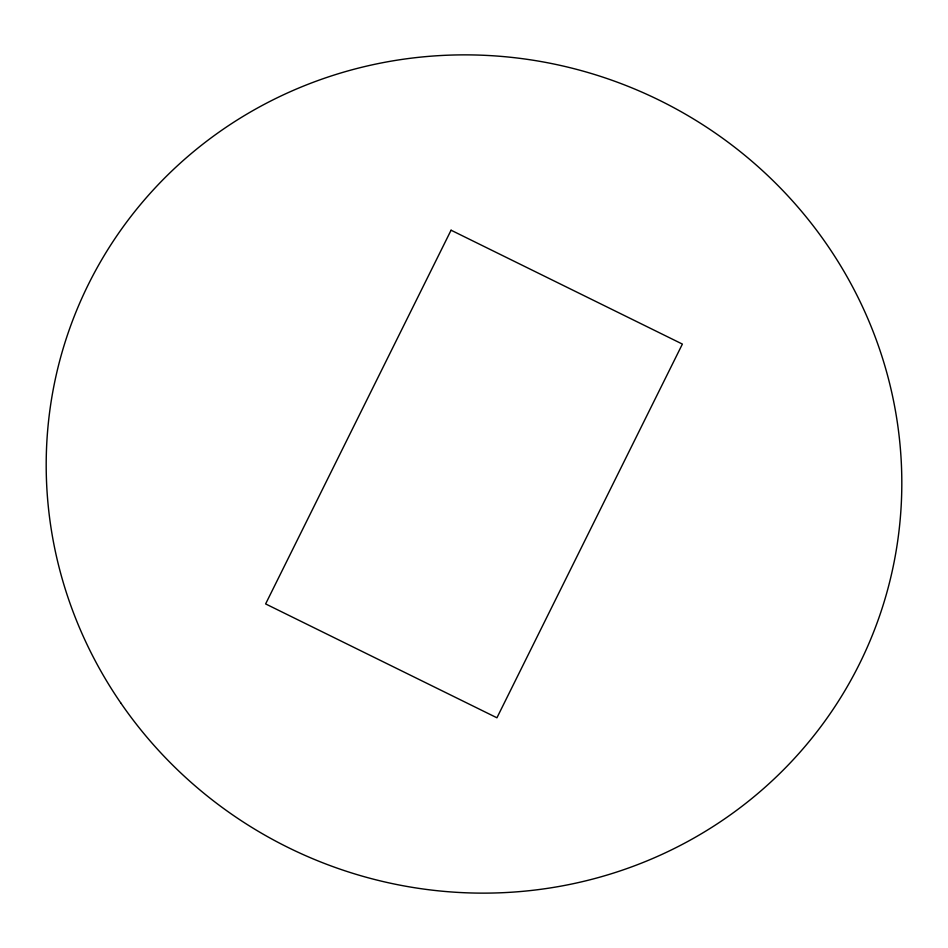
<?xml version="1.0" encoding="UTF-8"?>
<svg xmlns="http://www.w3.org/2000/svg" width="948" height="948" viewBox="0 0 948 948"><rect width="100%" height="100%" fill="white"/><g stroke="black" fill="none" stroke-linecap="round" stroke-linejoin="round"><path stroke-width="1.42" d="M451.07 230.21L265.618 603.923L496.93 717.79L682.382 344.077L451.07 230.21M120.633 702.752A429.74 417.156 23.2 0 0 859.528 663.778A429.74 417.156 23.2 0 0 441.851 55.47A429.74 417.156 23.2 0 0 120.633 702.752"/></g></svg>
